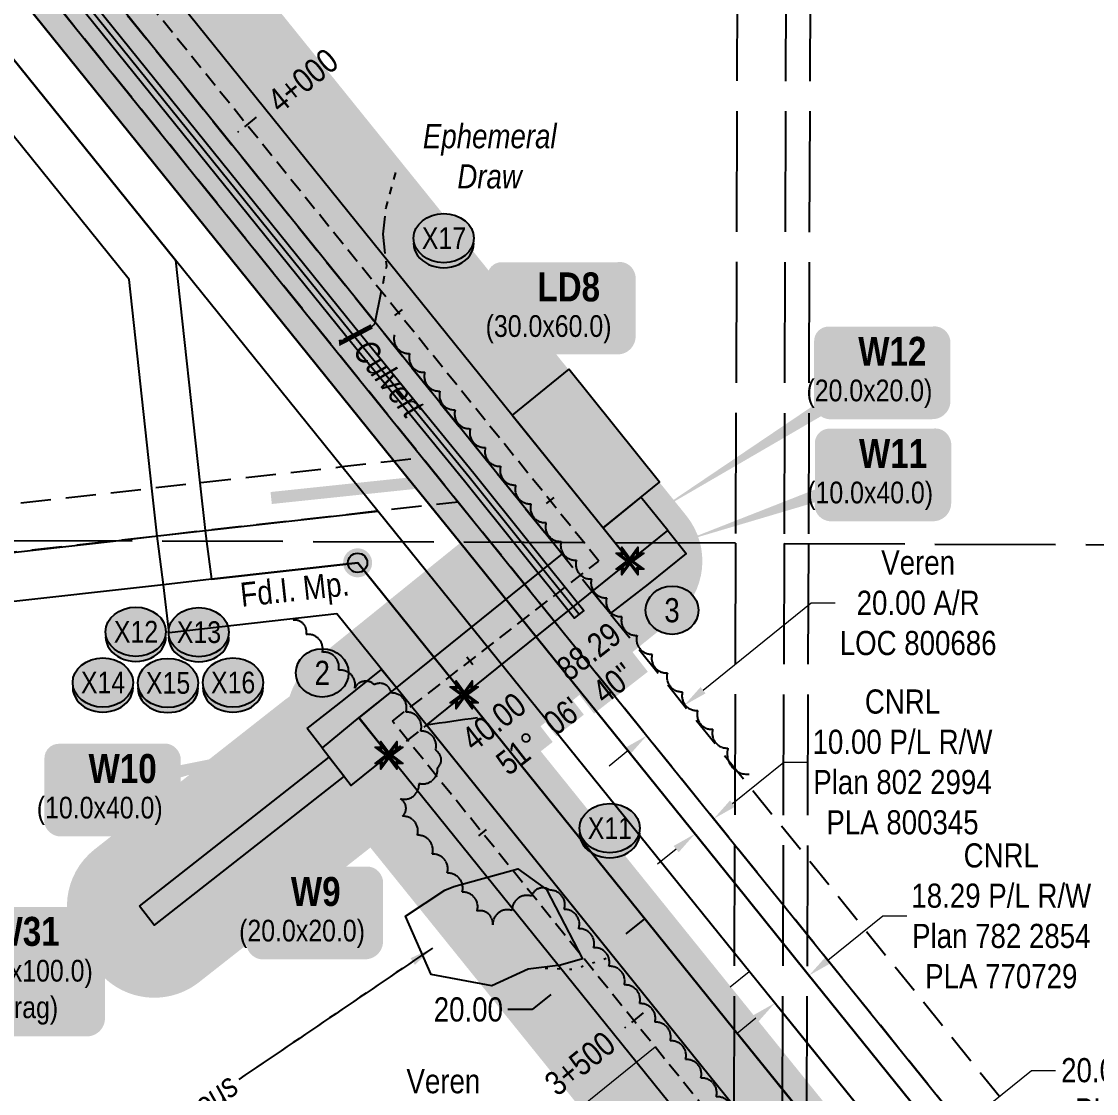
# Model space of a CAD drawing. Extents: x 481557 to 490744, y 6043801 to 6052728.
# Drawn here: x 484994.5 to 485439.8, y 6047223 to 6047667 of the extents above; entities that cross this region are included whole.
import ezdxf
from ezdxf.enums import TextEntityAlignment as Align

# ---------------------------------------------------------------- set-up
doc = ezdxf.new("R2010")
doc.units = 0
doc.header["$LTSCALE"] = 5
doc.header["$PDSIZE"] = 5
for name, pattern in [('0', [1, 1, 0]), ('foc-ACCESSROAD', [3.75, 2.5, -1.25]), ('foc-TIELINE', [1.875, 1.25, -0.625]), ('foc-TOPO', [1, 0.2, -0.8]), ('foc-TOPO-ephemeral', [6.25, 3.125, -0.625, 0.625, -0.625, 0.625, -0.625]), ('foc-TRAV', [1.875, 1.25, -0.625]), ('foc-UNSURVEYED', [12.5, 10, -2.5])]:
    doc.linetypes.add(name, pattern=pattern)
doc.layers.get('Defpoints').update_dxf_attribs({"color": 9})
for name, color, linetype in [('AS-ROADS', 254, 'Continuous'), ('C-AR', 13, 'foc-ACCESSROAD'), ('C-RW', 13, 'Continuous'), ('CG-NOTES', 7, 'Continuous'), ('F-RW', 190, 'Continuous'), ('L-BD', 7, 'Continuous'), ('L-MON', 1, 'Continuous'), ('L-USEC', 7, 'foc-UNSURVEYED'), ('P-BUFFER-H 30m', 51, 'Continuous'), ('P-CROSSINGS', 250, 'Continuous'), ('P-ELEVATION', 7, 'Continuous'), ('P-PROPOSED', 10, 'Continuous'), ('P-PROPOSED-H', 21, 'Continuous'), ('P-TEMP-BLOCKS', 250, 'Continuous'), ('P-TEMP-H', 41, 'Continuous'), ('P-TEMP_LOG DECK', 46, 'Continuous'), ('P-TEMP_WORKSPACE', 46, 'Continuous'), ('P-TRAV', 4, 'foc-TRAV'), ('P-TXT', 4, 'Continuous'), ('T-BUSH', 110, '0'), ('T-DRAW', 143, 'foc-TOPO-ephemeral'), ('T-GENERAL', 48, 'foc-TOPO'), ('T-TIE', 201, 'foc-TIELINE'), ('T-WATER-T', 170, 'Continuous'), ('WETLAND', 143, 'Continuous'), ('WETLAND-T', 146, 'Continuous')]:
    doc.layers.add(name, color=color, linetype=linetype)
for name, color, linetype, lineweight in [('C-AR-T', 13, 'Continuous', 9), ('C-RW-T', 13, 'Continuous', 9), ('F-RW-T', 190, 'Continuous', 9), ('T-TEXT', 48, 'Continuous', 18)]:
    doc.layers.add(name, color=color, linetype=linetype, lineweight=lineweight)
doc.styles.add('100L', font='ARIALN.TTF', dxfattribs={"height": 11})
doc.styles.add('80', font='ARIALN.TTF', dxfattribs={"height": 10})
doc.styles.add('80CG', font='ARIALN.TTF', dxfattribs={"height": 10})
doc.styles.add('80L', font='ARIALN.TTF', dxfattribs={"height": 10})
doc.styles.add('BOLD', font='ARIALNB.TTF')
doc.styles.add('Crossing', font='ARIALN.TTF', dxfattribs={"height": 10})
doc.dimstyles.new('Compass 5 000', dxfattribs={"dimscale": 5, "dimtxt": 9, "dimasz": 2, "dimexe": 0.2, "dimexo": 0.0625, "dimgap": 0.5, "dimtad": 0, "dimtih": 1, "dimtoh": 1, "dimzin": 0, "dimdsep": 46, "dimtxsty": '80CG', "dimcen": 0.1, "dimse1": 1, "dimse2": 1, "dimclrd": 256, "dimclrt": 256, "dimaunit": 1, "dimadec": 4, "dimazin": 0, "dimtfac": 0.06, "dimtofl": 0, "dimtmove": 0, "dimatfit": 1, "dimfxl": 0.2, "dimtolj": 1, "dimtzin": 0, "dimlwd": -1, "dimarcsym": 0})

# ---------------------------------------------------------------- blocks, each defined once
blk = doc.blocks.new('*D56')
at = {"layer": 'C-RW-T', "transparency": 16777216}
for p, q in [((485288.05, 6047267.28), (485295.83, 6047273.56)), ((485256.91, 6047242.17), (485218.75, 6047211.4)), ((485218.75, 6047211.4), (485208.75, 6047211.4))]:
    blk.add_line(p, q, dxfattribs=at)
for points in [[(485287, 6047268.58), (485289.09, 6047265.99), (485280.26, 6047261.01)], [(485255.86, 6047243.47), (485257.95, 6047240.87), (485264.69, 6047248.45)]]:
    blk.add_solid(points, dxfattribs=at)
at = {"layer": 'Defpoints', "color": 0, "transparency": 16777216}
for p in [(485186.66, 6047377.07), (485171.09, 6047364.52), (485264.69, 6047248.45)]:
    blk.add_point(p, dxfattribs=at)
at = {"layer": 'C-RW-T', "transparency": 16777216, "insert": (485169.21, 6047211.4), "char_height": 10, "attachment_point": 5, "style": '80CG'}
blk.add_mtext('\\A1;Veren\\P20.00 P/L R/W\\PPLA 190442', dxfattribs=at)
blk = doc.blocks.new('*D57')
at = {"layer": 'C-AR-T', "transparency": 16777216}
for p, q in [((485276.77, 6047390.07), (485321.57, 6047426.22)), ((485321.57, 6047426.22), (485331.57, 6047426.22)), ((485245.64, 6047364.95), (485237.86, 6047358.67))]:
    blk.add_line(p, q, dxfattribs=at)
for points in [[(485275.73, 6047391.37), (485277.82, 6047388.77), (485268.99, 6047383.79)], [(485244.6, 6047366.25), (485246.69, 6047363.65), (485253.42, 6047371.23)]]:
    blk.add_solid(points, dxfattribs=at)
at = {"layer": 'Defpoints', "color": 0, "transparency": 16777216}
for p in [(485259.9, 6047395.06), (485244.33, 6047382.5), (485253.42, 6047371.23)]:
    blk.add_point(p, dxfattribs=at)
at = {"layer": 'C-AR-T', "transparency": 16777216, "insert": (485365.87, 6047426.22), "char_height": 10, "attachment_point": 5, "style": '80CG'}
blk.add_mtext('\\A1;Veren\\P20.00 A/R\\PLOC 800686', dxfattribs=at)
blk = doc.blocks.new('*D58')
at = {"layer": 'Defpoints', "color": 0, "transparency": 16777216}
for p in [(485263.18, 6047359.14), (485255.41, 6047352.86), (485273.42, 6047330.54)]:
    blk.add_point(p, dxfattribs=at)
at = {"layer": 'F-RW-T', "transparency": 16777216}
for p, q in [((485288.98, 6047343.09), (485310.3, 6047360.3)), ((485310.3, 6047360.3), (485320.3, 6047360.3)), ((485265.64, 6047324.26), (485257.86, 6047317.98))]:
    blk.add_line(p, q, dxfattribs=at)
for points in [[(485287.93, 6047344.39), (485290.02, 6047341.8), (485281.2, 6047336.81)], [(485264.59, 6047325.56), (485266.69, 6047322.96), (485273.42, 6047330.54)]]:
    blk.add_solid(points, dxfattribs=at)
at = {"layer": 'F-RW-T', "transparency": 16777216, "insert": (485359.39, 6047360.3), "char_height": 10, "attachment_point": 5, "style": '80CG'}
blk.add_mtext('\\A1;CNRL\\P10.00 P/L R/W\\PPlan 802 2994\\PPLA 800345', dxfattribs=at)
blk = doc.blocks.new('*D59')
at = {"layer": 'Defpoints', "color": 0, "transparency": 16777216}
for p in [(485282.79, 6047318.93), (485268.56, 6047307.45), (485306.48, 6047260.46)]:
    blk.add_point(p, dxfattribs=at)
at = {"layer": 'F-RW-T', "transparency": 16777216}
for p, q in [((485328.49, 6047278.22), (485351.23, 6047296.57)), ((485351.23, 6047296.57), (485361.23, 6047296.57)), ((485298.7, 6047254.18), (485290.92, 6047247.9))]:
    blk.add_line(p, q, dxfattribs=at)
for points in [[(485327.45, 6047279.51), (485329.54, 6047276.92), (485320.71, 6047271.94)], [(485297.66, 6047255.48), (485299.75, 6047252.88), (485306.48, 6047260.46)]]:
    blk.add_solid(points, dxfattribs=at)
at = {"layer": 'F-RW-T', "transparency": 16777216, "insert": (485400.32, 6047296.57), "char_height": 10, "attachment_point": 5, "style": '80CG'}
blk.add_mtext('\\A1;CNRL\\P18.29 P/L R/W\\PPlan 782 2854\\PPLA 770729', dxfattribs=at)
blk = doc.blocks.new('*D64')
at = {"layer": 'C-RW-T', "transparency": 16777216}
for p, q in [((485354.15, 6047185.31), (485412.83, 6047232.63)), ((485412.83, 6047232.63), (485422.83, 6047232.63)), ((485323.01, 6047160.2), (485315.23, 6047153.92))]:
    blk.add_line(p, q, dxfattribs=at)
for points in [[(485353.11, 6047186.61), (485355.2, 6047184.01), (485346.37, 6047179.03)], [(485321.97, 6047161.5), (485324.06, 6047158.9), (485330.8, 6047166.48)]]:
    blk.add_solid(points, dxfattribs=at)
at = {"layer": 'Defpoints', "color": 0, "transparency": 16777216}
for p in [(485346.37, 6047179.03), (485386.02, 6047129.86), (485370.45, 6047117.3)]:
    blk.add_point(p, dxfattribs=at)
at = {"layer": 'C-RW-T', "transparency": 16777216, "insert": (485462.37, 6047232.63), "char_height": 10, "attachment_point": 5, "style": '80CG'}
blk.add_mtext('\\A1;Veren\\P20.00 P/L R/W\\PPLA 190442', dxfattribs=at)
blk = doc.blocks.new('fdia')
at = {"color": 255, "const_width": 1}
blk.add_lwpolyline([(-0.5, 0, 1), (0.5, 0, 1)], format="xyb", close=True, dxfattribs=at)
blk = doc.blocks.new('Fdiaa')
blk.add_blockref('fdia', (0, 0))
blk = doc.blocks.new('fdib')
at = {"color": 1, "const_width": 1.6}
blk.add_lwpolyline([(-0.4, 0, 1), (0.4, 0, 1)], format="xyb", close=True, dxfattribs=at)
at = {"color": 1}
blk.add_circle((0, 0), 0.8, dxfattribs=at)
blk = doc.blocks.new('Fdibb')
blk.add_blockref('fdib', (0, 0))
blk = doc.blocks.new('fdicc')
for name in ['Fdibb', 'Fdiaa']:
    blk.add_blockref(name, (0, 0))
blk = doc.blocks.new('FDI')
blk.add_blockref('fdicc', (0, 0))
blk = doc.blocks.new('TEMP')
h = blk.add_hatch(color=255)
h.dxf.hatch_style = 1
h.paths.add_polyline_path([(0, 0.251), (-0.666, 1.152), (-0.666, 0.666), (-1.152, 0.666), (-0.251, 0), (-1.152, -0.666), (-0.666, -0.666), (-0.666, -1.152), (0, -0.251), (0.666, -1.152), (0.666, -0.666), (1.152, -0.666), (0.251, 0), (1.152, 0.666), (0.666, 0.666), (0.666, 1.152)])
h.paths.add_polyline_path([(0.566, 0.849), (0.566, 0.566), (0.849, 0.566), (0.083, 0), (0.849, -0.566), (0.566, -0.566), (0.566, -0.849), (0, -0.083), (-0.566, -0.849), (-0.566, -0.566), (-0.849, -0.566), (-0.083, 0), (-0.849, 0.566), (-0.566, 0.566), (-0.566, 0.849), (0, 0.083)], flags=16)
h = blk.add_hatch(color=1)
h.dxf.hatch_style = 1
h.paths.add_polyline_path([(0, 0.083), (-0.566, 0.849), (-0.566, 0.566), (-0.849, 0.566), (-0.083, 0), (-0.849, -0.566), (-0.566, -0.566), (-0.566, -0.849), (0, -0.083), (0.566, -0.849), (0.566, -0.566), (0.849, -0.566), (0.083, 0), (0.849, 0.566), (0.566, 0.566), (0.566, 0.849)])
at = {"color": 1}
for p, q in [((-0.083, 0), (0.083, 0)), ((0, 0.083), (0, -0.083))]:
    blk.add_line(p, q, dxfattribs=at)
at = {"color": 255, "flags": 128}
blk.add_lwpolyline([(-0.251, 0), (-1.152, 0.666), (-0.666, 0.666), (-0.666, 1.152), (0, 0.251), (0.666, 1.152), (0.666, 0.666), (1.152, 0.666), (0.251, 0), (1.152, -0.666), (0.666, -0.666), (0.666, -1.152), (0, -0.251), (-0.666, -1.152), (-0.666, -0.666), (-1.152, -0.666)], close=True, dxfattribs=at)
at = {"color": 1, "flags": 128}
blk.add_lwpolyline([(-0.083, 0), (-0.849, 0.566), (-0.566, 0.566), (-0.566, 0.849), (0, 0.083), (0.566, 0.849), (0.566, 0.566), (0.849, 0.566), (0.083, 0), (0.849, -0.566), (0.566, -0.566), (0.566, -0.849), (0, -0.083), (-0.566, -0.849), (-0.566, -0.566), (-0.849, -0.566)], close=True, dxfattribs=at)
blk = doc.blocks.new('*D103')
at = {"layer": 'Defpoints', "color": 0, "transparency": 16777216}
for p in [(485221.52, 6047270.34), (485263.13, 6047250.59), (485247.57, 6047238.04)]:
    blk.add_point(p, dxfattribs=at)
at = {"layer": 'P-TXT', "transparency": 16777216}
for p, q in [((485244.87, 6047289.16), (485252.65, 6047295.44)), ((485213.74, 6047264.06), (485205.96, 6047257.78)), ((485205.96, 6047257.78), (485195.96, 6047257.78))]:
    blk.add_line(p, q, dxfattribs=at)
for points in [[(485243.82, 6047290.46), (485245.91, 6047287.87), (485237.08, 6047282.88)], [(485212.69, 6047265.36), (485214.79, 6047262.76), (485221.52, 6047270.34)]]:
    blk.add_solid(points, dxfattribs=at)
at = {"layer": 'P-TXT', "transparency": 16777216, "insert": (485179.56, 6047257.78), "char_height": 10, "attachment_point": 5, "style": '80CG'}
blk.add_mtext('\\A1;20.00', dxfattribs=at)
blk = doc.blocks.new('xing2')
h = blk.add_hatch(color=50)
h.dxf.hatch_style = 1
edge = h.paths.add_edge_path()
edge.add_ellipse((0, 0), major_axis=(-12.5, 0), ratio=0.816297, start_angle=0, end_angle=360)
h = blk.add_hatch(color=250)
h.dxf.hatch_style = 1
edge = h.paths.add_edge_path()
edge.add_ellipse((0, -2.05), major_axis=(-12.5, 0), ratio=0.816297, start_angle=0, end_angle=180)
edge.add_line((12.5, -2.05), (12.5, 0))
edge.add_ellipse((0, 0), major_axis=(-12.5, 0), ratio=0.816297, start_angle=0, end_angle=180, ccw=False)
edge.add_line((-12.5, 0), (-12.5, -2.05))
at = {"color": 250}
blk.add_ellipse((0, 0), major_axis=(-12.5, 0), ratio=0.816297, dxfattribs=at)
blk.add_ellipse((0, -2.05), major_axis=(-12.5, 0), ratio=0.816297, start_param=0, end_param=3.141593, dxfattribs=at)
at = {"color": 250, "style": 'Crossing'}
blk.add_attdef('CROSSING', text='', height=9, dxfattribs=at).set_placement((0.09, 0.02), align=Align.MIDDLE_CENTER)
at = {"color": 250, "style": 'Crossing', "flags": 1}
for tag, p in [('OWNER', (0.09, -12.49)), ('DESCRIPTION', (0.09, -25.77)), ('LOCATION', (0.09, -39.3)), ('DWG_REF', (0.09, -52.84))]:
    blk.add_attdef(tag, text='', height=9, dxfattribs=at).set_placement(p, align=Align.MIDDLE_CENTER)
blk = doc.blocks.new('*U87')
h = blk.add_hatch(color=191)
edge = h.paths.add_edge_path()
edge.add_line((-24, -18.23), (24, -18.23))
edge.add_arc((24, -12.23), 6, 270, 360)
edge.add_line((30, -12.23), (30, 12.5))
edge.add_arc((24, 12.5), 6, 0, 90)
edge.add_line((24, 18.5), (-24, 18.5))
edge.add_arc((-24, 12.5), 6, 90, 180)
edge.add_line((-30, 12.5), (-30, -12.23))
edge.add_arc((-24, -12.23), 6, 180, 270)
at = {"color": 250, "flags": 128}
blk.add_lwpolyline([(-24, -18.23, 3, 3, 0), (24, -18.23, 3, 3, 0.414214), (30, -12.23, 3, 3, 0), (30, 12.5, 3, 0, 0.414214), (24, 18.5, 0, 0, 0), (-24, 18.5, 0, 0, 0.414214), (-30, 12.5, 0, 0, 0), (-30, -12.23, 0, 3, 0.414214)], format="xyseb", close=True, dxfattribs=at)
at = {"flags": 128}
blk.add_lwpolyline([(-19.73, 12.37, 0, 7.5, 0), (0, 0, 0, 0, 0)], format="xyseb", dxfattribs=at)
at = {"color": 250}
for tag, p, height, style in [('TEMP_AREA_W1_001', (-9.21, 2.24), 12, 'BOLD'), ('ENTER_TEXT_001', (-30.66, -12.47), 9, '80')]:
    blk.add_attdef(tag, p, '', height=height, dxfattribs=dict(at, style=style))
blk = doc.blocks.new('*U142')
h = blk.add_hatch(color=191)
edge = h.paths.add_edge_path()
edge.add_line((-21.5, -18.37), (21.5, -18.37))
edge.add_arc((21.5, -12.37), 6, 270, 360)
edge.add_line((27.5, -12.37), (27.5, 12.5))
edge.add_arc((21.5, 12.5), 6, 0, 90)
edge.add_line((21.5, 18.5), (-21.5, 18.5))
edge.add_arc((-21.5, 12.5), 6, 90, 180)
edge.add_line((-27.5, 12.5), (-27.5, -12.37))
edge.add_arc((-21.5, -12.37), 6, 180, 270)
at = {"color": 250, "flags": 128}
blk.add_lwpolyline([(-21.5, -18.37, 3, 3, 0), (21.5, -18.37, 3, 3, 0.414214), (27.5, -12.37, 3, 3, 0), (27.5, 12.5, 3, 0, 0.414214), (21.5, 18.5, 0, 0, 0), (-21.5, 18.5, 0, 0, 0.414214), (-27.5, 12.5, 0, 0, 0), (-27.5, -12.37, 0, 3, 0.414214)], format="xyseb", close=True, dxfattribs=at)
at = {"flags": 128}
blk.add_lwpolyline([(-94.62, -59.32, 0, 7.5, 0), (0, 0, 0, 0, 0)], format="xyseb", dxfattribs=at)
at = {"color": 250}
for tag, p, height, style in [('TEMP_AREA_W1_001', (-9.21, 2.24), 12, 'BOLD'), ('ENTER_TEXT_001', (-30.66, -12.47), 9, '80')]:
    blk.add_attdef(tag, p, '', height=height, dxfattribs=dict(at, style=style))
blk = doc.blocks.new('*U141')
h = blk.add_hatch(color=191)
edge = h.paths.add_edge_path()
edge.add_line((-21.5, -18.37), (21.5, -18.37))
edge.add_arc((21.5, -12.37), 6, 270, 360)
edge.add_line((27.5, -12.37), (27.5, 12.5))
edge.add_arc((21.5, 12.5), 6, 0, 90)
edge.add_line((21.5, 18.5), (-21.5, 18.5))
edge.add_arc((-21.5, 12.5), 6, 90, 180)
edge.add_line((-27.5, 12.5), (-27.5, -12.37))
edge.add_arc((-21.5, -12.37), 6, 180, 270)
at = {"color": 250, "flags": 128}
blk.add_lwpolyline([(-21.5, -18.37, 3, 3, 0), (21.5, -18.37, 3, 3, 0.414214), (27.5, -12.37, 3, 3, 0), (27.5, 12.5, 3, 0, 0.414214), (21.5, 18.5, 0, 0, 0), (-21.5, 18.5, 0, 0, 0.414214), (-27.5, 12.5, 0, 0, 0), (-27.5, -12.37, 0, 3, 0.414214)], format="xyseb", close=True, dxfattribs=at)
at = {"flags": 128}
blk.add_lwpolyline([(-83.15, -28.58, 0, 7.5, 0), (0, 0, 0, 0, 0)], format="xyseb", dxfattribs=at)
at = {"color": 250}
for tag, p, height, style in [('TEMP_AREA_W1_001', (-9.21, 2.24), 12, 'BOLD'), ('ENTER_TEXT_001', (-30.66, -12.47), 9, '80')]:
    blk.add_attdef(tag, p, '', height=height, dxfattribs=dict(at, style=style))
blk = doc.blocks.new('*U143')
h = blk.add_hatch(color=191)
edge = h.paths.add_edge_path()
edge.add_line((-21.5, -18.37), (21.5, -18.37))
edge.add_arc((21.5, -12.37), 6, 270, 360)
edge.add_line((27.5, -12.37), (27.5, 12.5))
edge.add_arc((21.5, 12.5), 6, 0, 90)
edge.add_line((21.5, 18.5), (-21.5, 18.5))
edge.add_arc((-21.5, 12.5), 6, 90, 180)
edge.add_line((-27.5, 12.5), (-27.5, -12.37))
edge.add_arc((-21.5, -12.37), 6, 180, 270)
at = {"flags": 128}
blk.add_lwpolyline([(15.5, 56.26, 0, 7.5, 0), (0, 0, 0, 0, 0)], format="xyseb", dxfattribs=at)
at = {"color": 250, "flags": 128}
blk.add_lwpolyline([(-21.5, -18.37, 3, 3, 0), (21.5, -18.37, 3, 3, 0.414214), (27.5, -12.37, 3, 3, 0), (27.5, 12.5, 3, 0, 0.414214), (21.5, 18.5, 0, 0, 0), (-21.5, 18.5, 0, 0, 0.414214), (-27.5, 12.5, 0, 0, 0), (-27.5, -12.37, 0, 3, 0.414214)], format="xyseb", close=True, dxfattribs=at)
at = {"color": 250}
for tag, p, height, style in [('TEMP_AREA_W1_001', (-9.21, 2.24), 12, 'BOLD'), ('ENTER_TEXT_001', (-30.66, -12.47), 9, '80')]:
    blk.add_attdef(tag, p, '', height=height, dxfattribs=dict(at, style=style))
blk = doc.blocks.new('*U144')
h = blk.add_hatch(color=191)
edge = h.paths.add_edge_path()
edge.add_line((-21.5, -18.37), (21.5, -18.37))
edge.add_arc((21.5, -12.37), 6, 270, 360)
edge.add_line((27.5, -12.37), (27.5, 12.5))
edge.add_arc((21.5, 12.5), 6, 0, 90)
edge.add_line((21.5, 18.5), (-21.5, 18.5))
edge.add_arc((-21.5, 12.5), 6, 90, 180)
edge.add_line((-27.5, 12.5), (-27.5, -12.37))
edge.add_arc((-21.5, -12.37), 6, 180, 270)
at = {"flags": 128}
blk.add_lwpolyline([(84.47, 20.81, 0, 7.5, 0), (0, 0, 0, 0, 0)], format="xyseb", dxfattribs=at)
at = {"color": 250, "flags": 128}
blk.add_lwpolyline([(-21.5, -18.37, 3, 3, 0), (21.5, -18.37, 3, 3, 0.414214), (27.5, -12.37, 3, 3, 0), (27.5, 12.5, 3, 0, 0.414214), (21.5, 18.5, 0, 0, 0), (-21.5, 18.5, 0, 0, 0.414214), (-27.5, 12.5, 0, 0, 0), (-27.5, -12.37, 0, 3, 0.414214)], format="xyseb", close=True, dxfattribs=at)
at = {"color": 250}
for tag, p, height, style in [('TEMP_AREA_W1_001', (-9.21, 2.24), 12, 'BOLD'), ('ENTER_TEXT_001', (-30.66, -12.47), 9, '80')]:
    blk.add_attdef(tag, p, '', height=height, dxfattribs=dict(at, style=style))
blk = doc.blocks.new('Induction_Bend_No')
at = {"layer": 'P-ELEVATION'}
h = blk.add_hatch(color=111, dxfattribs=at)
h.dxf.hatch_style = 1
edge = h.paths.add_edge_path()
edge.add_ellipse((0, 0), major_axis=(-10.94, 0), ratio=0.913794, start_angle=0, end_angle=360)
at = {"layer": 'P-ELEVATION', "color": 7, "flags": 128}
blk.add_lwpolyline([(0, 0, 5, 0, 0), (-8.54, -4.54, 0, 0, 0)], format="xyseb", dxfattribs=at)
at = {"layer": 'P-ELEVATION', "color": 7}
blk.add_ellipse((0, 0), major_axis=(-10.94, 0), ratio=0.913794, dxfattribs=at)
at = {"layer": 'P-ELEVATION', "style": '80'}
blk.add_attdef('BEND', text='', height=10, dxfattribs=at).set_placement((0, 0), align=Align.MIDDLE_CENTER)
blk = doc.blocks.new('*U185')
h = blk.add_hatch(color=191)
edge = h.paths.add_edge_path()
edge.add_line((-26.5, -33.68), (26.5, -33.68))
edge.add_arc((26.5, -27.68), 6, 270, 360)
edge.add_line((32.5, -27.68), (32.5, 12.5))
edge.add_arc((26.5, 12.5), 6, 0, 90)
edge.add_line((26.5, 18.5), (-26.5, 18.5))
edge.add_arc((-26.5, 12.5), 6, 90, 180)
edge.add_line((-32.5, 12.5), (-32.5, -27.68))
edge.add_arc((-26.5, -27.68), 6, 180, 270)
at = {"color": 250, "flags": 128}
blk.add_lwpolyline([(-26.5, -33.68, 3, 3, 0), (26.5, -33.68, 3, 3, 0.414214), (32.5, -27.68, 3, 3, 0), (32.5, 12.5, 3, 0, 0.414214), (26.5, 18.5, 0, 0, 0), (-26.5, 18.5, 0, 0, 0.414214), (-32.5, 12.5, 0, 0, 0), (-32.5, -27.68, 0, 3, 0.414214)], format="xyseb", close=True, dxfattribs=at)
at = {"flags": 128}
blk.add_lwpolyline([(51.34, 14.8, 0, 7.5, 0), (0, 0, 0, 0, 0)], format="xyseb", dxfattribs=at)
at = {"color": 250}
for tag, p, height, style in [('TEMP_AREA_W1_001', (-9.21, 2.24), 12, 'BOLD'), ('ENTER_TEXT_001', (-30.66, -12.47), 9, '80')]:
    blk.add_attdef(tag, p, '', height=height, dxfattribs=dict(at, style=style))

msp = doc.modelspace()

# ---------------------------------------------------------------- hatches: boundary and pattern name
at = {"layer": 'AS-ROADS'}
h = msp.add_hatch(color=256, dxfattribs=at)
h.dxf.hatch_style = 1
h.paths.add_polyline_path([(485227.415, 6047422.97), (485181.813, 6047479.872), (485132.502, 6047540.246), (484449.933, 6048386.448), (484325.464, 6048541.365), (484310.579, 6048556.953), (484296.448, 6048568.26), (484278.975, 6048579.066), (484266.935, 6048585.002), (484187.058, 6048615.112), (484160.383, 6048626.236), (484137.113, 6048639.736), (484122.207, 6048652.938), (484101.257, 6048679.357), (484097.342, 6048676.252), (484118.564, 6048649.489), (484134.174, 6048635.664), (484158.158, 6048621.749), (484185.214, 6048610.466), (484264.944, 6048580.412), (484276.55, 6048574.69), (484293.562, 6048564.169), (484307.196, 6048553.26), (484321.702, 6048538.068), (484446.04, 6048383.314), (485128.622, 6047537.097), (485177.928, 6047476.729), (485223.516, 6047419.845)])
at = {"layer": 'P-BUFFER-H 30m'}
h = msp.add_hatch(color=256, dxfattribs=at)
h.dxf.hatch_style = 1
edge = h.paths.add_edge_path()
edge.add_line((484340.381, 6048613.97), (484003.208, 6048912.075))
edge.add_line((484003.208, 6048912.075), (483912.878, 6049036.152))
edge.add_arc((483888.624, 6049018.495), 30, 36.05524, 126.05524)
edge.add_line((483870.967, 6049042.749), (483823.881, 6049008.469))
edge.add_line((483823.881, 6049008.469), (483769.927, 6049082.579))
edge.add_arc((483745.674, 6049064.922), 30, 36.05524, 74.63679)
edge.add_arc((483723.651, 6049095.172), 30, 357.4737, 396.05524)
edge.add_line((483747.905, 6049112.829), (483721.023, 6049149.754))
edge.add_arc((483696.77, 6049132.097), 30, 36.05524, 90.11121)
edge.add_line((483696.711, 6049162.097), (483696.751, 6049173.225))
edge.add_arc((483666.751, 6049173.33), 30, 359.7979, 396.05524)
edge.add_line((483691.004, 6049190.987), (483344.157, 6049667.416))
edge.add_arc((483319.903, 6049649.759), 30, 36.05524, 50.96177)
edge.add_line((483338.798, 6049673.061), (483192.043, 6049792.063))
edge.add_line((483192.043, 6049792.063), (483068.853, 6049891.956))
edge.add_line((483068.853, 6049891.956), (483068.906, 6049973.808))
edge.add_arc((483038.906, 6049973.827), 30, 359.96299, 377.00405)
edge.add_line((483067.595, 6049982.6), (483024.782, 6050122.599))
edge.add_arc((482996.093, 6050113.826), 30, 17.00405, 69.76383)
edge.add_line((483006.47, 6050141.974), (483015.33, 6050158.643))
edge.add_arc((482988.84, 6050172.723), 30, 332.00816, 353.66181)
edge.add_line((483018.656, 6050169.411), (483037.528, 6050339.308))
edge.add_line((483037.528, 6050339.308), (483126.42, 6050329.434))
edge.add_arc((483129.732, 6050359.251), 30, 263.66181, 353.66181)
edge.add_line((483159.548, 6050355.939), (483161.755, 6050375.806))
edge.add_arc((483131.939, 6050379.118), 30, 353.66181, 443.66181)
edge.add_line((483135.25, 6050408.934), (482996.674, 6050424.327))
edge.add_arc((482993.362, 6050394.51), 30, 83.66181, 173.66181)
edge.add_line((482963.546, 6050397.822), (482954.388, 6050315.372))
edge.add_line((482954.388, 6050315.372), (482908.511, 6050113.203))
edge.add_arc((482937.767, 6050106.564), 30, 167.21476, 257.21476)
edge.add_line((482931.128, 6050077.308), (482956.766, 6050071.49))
edge.add_line((482956.766, 6050071.49), (482988.912, 6049966.37))
edge.add_line((482988.912, 6049966.37), (482988.848, 6049868.165))
edge.add_arc((483018.848, 6049868.146), 30, 179.96299, 230.96177)
edge.add_line((482999.953, 6049844.844), (483141.663, 6049729.933))
edge.add_line((483141.663, 6049729.933), (483283.338, 6049615.05))
edge.add_line((483283.338, 6049615.05), (483642.378, 6049121.874))
edge.add_arc((483666.632, 6049139.531), 30, 216.05524, 270.11121)
edge.add_line((483666.69, 6049109.531), (483666.651, 6049098.403))
edge.add_arc((483696.65, 6049098.298), 30, 179.7979, 217.30387)
edge.add_line((483672.787, 6049080.116), (483675.185, 6049076.97))
edge.add_arc((483699.048, 6049095.151), 30, 217.30387, 254.24954)
edge.add_arc((483720.878, 6049065.019), 30, 177.59548, 216.05524)
edge.add_line((483696.624, 6049047.362), (483762.131, 6048957.382))
edge.add_line((483762.131, 6048957.382), (483689.322, 6048904.388))
edge.add_arc((483706.976, 6048880.133), 30, 126.04873, 216.04873)
edge.add_line((483682.721, 6048862.478), (483688.606, 6048854.393))
edge.add_arc((483712.861, 6048872.048), 30, 216.04873, 306.04873)
edge.add_line((483730.515, 6048847.792), (483811.244, 6048906.55))
edge.add_arc((483793.59, 6048930.806), 30, 306.04873, 312.38702)
edge.add_arc((483812.889, 6048938.633), 30, 271.76727, 306.05524)
edge.add_line((483830.546, 6048914.379), (483877.632, 6048948.659))
edge.add_line((483877.632, 6048948.659), (483941.753, 6048860.583))
edge.add_arc((483966.007, 6048878.24), 30, 216.05524, 228.5191)
edge.add_line((483946.136, 6048855.765), (484284.245, 6048556.832))
edge.add_line((484284.245, 6048556.832), (485176.199, 6047451.079))
edge.add_line((485176.199, 6047451.079), (485115.331, 6047401.981))
edge.add_arc((485134.167, 6047378.631), 30, 128.89134, 162.89899)
edge.add_arc((485121.912, 6047362.344), 30, 123.18287, 128.14601)
edge.add_line((485103.382, 6047385.938), (485024.739, 6047324.171))
edge.add_arc((485043.269, 6047300.578), 30, 128.14601, 218.14601)
edge.add_line((485019.675, 6047282.048), (485025.852, 6047274.183))
edge.add_arc((485049.445, 6047292.713), 30, 218.14601, 308.14601)
edge.add_line((485067.975, 6047269.12), (485138.977, 6047324.885))
edge.add_line((485138.977, 6047324.885), (485407.647, 6046991.815))
edge.add_arc((485430.997, 6047010.651), 30, 218.89134, 247.61561)
edge.add_line((485419.573, 6046982.911), (485422.084, 6046981.877))
edge.add_line((485422.084, 6046981.877), (485493.919, 6046892.816))
edge.add_arc((485517.27, 6046911.651), 30, 218.88923, 255.64083)
edge.add_line((485509.83, 6046882.588), (485524.425, 6046878.852))
edge.add_line((485524.425, 6046878.852), (486832.586, 6045257.03))
edge.add_line((486832.586, 6045257.03), (487266.202, 6044719.512))
edge.add_line((487266.202, 6044719.512), (487219.98, 6044719.388))
edge.add_arc((487220.061, 6044689.388), 30, 90.15427, 180.15427)
edge.add_line((487190.061, 6044689.307), (487190.088, 6044679.312))
edge.add_arc((487220.088, 6044679.393), 30, 180.15427, 270.15427)
edge.add_line((487220.168, 6044649.393), (487324.124, 6044649.673))
edge.add_arc((487324.044, 6044679.673), 30, 270.15427, 270.61691)
edge.add_arc((487340.88, 6044674.721), 30, 236.60271, 270.15427)
edge.add_line((487340.961, 6044644.721), (487521.159, 6044645.206))
edge.add_arc((487521.079, 6044675.206), 30, 270.15427, 360.15427)
edge.add_line((487551.078, 6044675.287), (487551.025, 6044695.276))
edge.add_arc((487521.025, 6044695.196), 30, 0.15427, 90.15427)
edge.add_line((487520.944, 6044725.195), (487364.729, 6044724.775))
edge.add_line((487364.729, 6044724.775), (486894.845, 6045307.251))
edge.add_line((486894.845, 6045307.251), (485576.26, 6046941.996))
edge.add_arc((485552.909, 6046923.162), 30, 38.88964, 75.64083)
edge.add_line((485560.349, 6046952.224), (485545.755, 6046955.96))
edge.add_line((485545.755, 6046955.96), (485476.308, 6047042.059))
edge.add_arc((485452.958, 6047023.225), 30, 38.88923, 67.61561)
edge.add_line((485464.382, 6047050.964), (485461.869, 6047051.999))
edge.add_line((485461.869, 6047051.999), (485204.461, 6047371.107))
edge.add_line((485204.461, 6047371.107), (485265.329, 6047420.206))
edge.add_arc((485246.493, 6047443.556), 30, 308.89134, 398.89134)
edge.add_line((485269.843, 6047462.392), (484486.955, 6048432.936))
edge.add_line((484486.955, 6048432.936), (484492.388, 6048439.076))
edge.add_arc((484469.921, 6048458.956), 30, 318.49634, 408.42447)
edge.add_line((484489.829, 6048481.398), (484342.29, 6048612.277))
edge.add_line((484342.29, 6048612.277), (484340.381, 6048613.97))
at = {"layer": 'P-PROPOSED-H'}
h = msp.add_hatch(color=256, dxfattribs=at)
h.dxf.hatch_style = 1
h.paths.add_polyline_path([(483720.878, 6049065.019), (483812.889, 6048938.633), (483884.229, 6048990.57), (483966.007, 6048878.24), (484306.009, 6048577.634), (485218.384, 6047446.565), (485134.167, 6047378.631), (485430.997, 6047010.651), (485440.612, 6047006.691), (485517.27, 6046911.651), (485541.519, 6046905.443), (486855.937, 6045275.864), (487340.88, 6044674.721), (487521.079, 6044675.206), (487521.025, 6044695.196), (487350.416, 6044694.736), (486871.495, 6045288.415), (485552.909, 6046923.162), (485528.66, 6046929.369), (485452.958, 6047023.225), (485443.342, 6047027.185), (485162.276, 6047375.622), (485246.493, 6047443.556), (484320.51, 6048591.495), (483980.883, 6048891.77), (483888.624, 6049018.495), (483817.284, 6048966.559), (483745.674, 6049064.922)])
at = {"layer": 'P-TEMP-H'}
h = msp.add_hatch(color=256, dxfattribs=at)
h.dxf.hatch_style = 1
h.paths.add_polyline_path([(485221.241, 6047522.994), (485197.72, 6047504.02), (485235.334, 6047457.391), (485258.8, 6047476.245)])
h = msp.add_hatch(color=256, dxfattribs=at)
h.dxf.hatch_style = 1
h.paths.add_polyline_path([(485246.493, 6047443.556), (485262.148, 6047456.189), (485250.986, 6047470.021), (485235.334, 6047457.391)])
h = msp.add_hatch(color=256, dxfattribs=at)
h.dxf.hatch_style = 1
h.paths.add_polyline_path([(485230.905, 6047430.982), (485246.493, 6047443.556), (485262.148, 6047456.189), (485269.756, 6047446.76), (485254.013, 6047434.056), (485238.269, 6047421.858)])
h = msp.add_hatch(color=256, dxfattribs=at)
h.dxf.hatch_style = 1
h.paths.add_polyline_path([(485112.732, 6047374.247), (485127.961, 6047386.047), (485143.628, 6047398.689), (485149.725, 6047391.181), (485134.246, 6047378.701), (485118.998, 6047366.159)])
h = msp.add_hatch(color=256, dxfattribs=at)
h.dxf.hatch_style = 1
h.paths.add_polyline_path([(485131.003, 6047350.665), (485146.649, 6047363.106), (485134.246, 6047378.701), (485118.998, 6047366.159)])
h = msp.add_hatch(color=256, dxfattribs=at)
h.dxf.hatch_style = 1
h.paths.add_polyline_path([(485043.269, 6047300.578), (485121.912, 6047362.344), (485128.089, 6047354.48), (485049.445, 6047292.713)])

# ---------------------------------------------------------------- linework, layer by layer
at = {"layer": 'AS-ROADS', "flags": 128}
for points in [[(485225.466, 6047421.408), (485179.871, 6047478.301), (485130.562, 6047538.672), (484447.987, 6048384.881), (484323.583, 6048539.717), (484308.888, 6048555.107), (484295.005, 6048566.215), (484277.763, 6048576.878), (484265.94, 6048582.707), (484186.136, 6048612.789), (484159.271, 6048623.993), (484135.644, 6048637.7), (484120.386, 6048651.214), (484099.3, 6048677.805)], [(484446.04, 6048383.314), (485128.622, 6047537.097), (485177.928, 6047476.729), (485223.516, 6047419.845), (485227.415, 6047422.97), (485181.813, 6047479.872), (485132.502, 6047540.246), (484449.933, 6048386.448)]]:
    msp.add_lwpolyline(points, dxfattribs=at)
at = {"layer": 'AS-ROADS', "const_width": 4.997, "flags": 128}
msp.add_lwpolyline([(485097.874, 6047469.679), (485179.954, 6047478.305)], dxfattribs=at)
at = {"layer": 'C-AR', "flags": 128}
msp.add_lwpolyline([(484383.764, 6046948.84), (484483.734, 6046953.746), (484722.857, 6046965.48), (485288.812, 6047002.033), (485318.978, 6047003.981), (485461.019, 6047013.096), (485479.192, 6047014.329), (485503.809, 6047015.918), (485526.133, 6047017.36), (485538.34, 6047018.149), (485393.362, 6047197.808), (485319.88, 6047288.874), (485289.839, 6047326.104), (485188.828, 6047451.277), (485175.347, 6047467.983), (485160.469, 6047486.417), (484564.638, 6048224.803), (484538.413, 6048257.685), (484488.312, 6048319.796), (484293.806, 6048560.923), (484124.589, 6048626.449), (483805.539, 6049064.587), (483830.323, 6049064.504), (484137.333, 6048642.696), (484306.009, 6048577.634), (484563.886, 6048257.586), (484580.205, 6048237.364), (485289.939, 6047357.825), (485319.981, 6047320.581), (485562.7, 6047019.67), (485592.782, 6047021.665), (485633.013, 6047024.264), (485652.719, 6047025.537), (485792.328, 6047033.482), (486113.878, 6047051.796), (486213.843, 6047057.488)], dxfattribs=at)
msp.add_lwpolyline([(484806.576, 6047418.867), (484776.141, 6047396.573), (484764.328, 6047412.697), (484811.146, 6047446.993), (484859.641, 6047452.459), (485048.475, 6047473.777), (485068.338, 6047476.02), (485127.174, 6047482.663), (485148.701, 6047485.093), (485160.469, 6047486.418), (485175.347, 6047467.983), (485163.581, 6047466.656), (485142.056, 6047464.226), (485070.58, 6047456.158), (485050.717, 6047453.915), (485032.332, 6047451.836), (484833.568, 6047429.408), (484806.576, 6047418.867)], close=True, dxfattribs=at)
at = {"layer": 'C-RW', "flags": 128}
for points in [[(484501.978, 6048257.818), (485058.254, 6047568.205), (485068.338, 6047476.019), (485070.58, 6047456.157), (485071.083, 6047451.697), (485071.083, 6047451.697), (485073.177, 6047435.996), (485133.827, 6047442.869), (485289.597, 6047249.694), (485319.638, 6047212.439), (485458.901, 6047039.735), (485447.232, 6047030.323), (485443.342, 6047027.185), (485125.076, 6047421.738), (485055.555, 6047413.891), (485053.313, 6047433.754), (485050.958, 6047451.769), (485050.717, 6047453.915), (485048.475, 6047473.776), (485039.043, 6047560.183), (484978.251, 6047635.36), (484955.533, 6047663.509), (484488.054, 6048243.242)], [(484833.716, 6047429.441), (485032.482, 6047451.869), (485050.865, 6047453.948), (485070.728, 6047456.19), (485142.205, 6047464.259), (485152.587, 6047451.45), (485152.587, 6047451.45), (485289.845, 6047281.284), (485319.738, 6047244.108), (485503.903, 6047015.906), (485506.501, 6047012.685), (485519.161, 6046996.865), (485521.75, 6046993.579), (485526.812, 6046987.379), (485546.476, 6046963), (485555.83, 6046951.328), (485568.288, 6046935.958), (485802.83, 6046645.059), (486111.665, 6046262.286), (486445.186, 6045848.788)], [(486395.099, 6045879.024), (486111.423, 6046230.794), (485865.39, 6046535.736), (485777.063, 6046645.151), (485552.909, 6046923.162), (485540.371, 6046938.815), (485530.959, 6046950.484), (485502.445, 6046985.802), (485494.784, 6046995.291), (485479.402, 6047014.342), (485458.901, 6047039.735), (485319.638, 6047212.49), (485289.597, 6047249.737), (485133.827, 6047442.869), (485073.177, 6047435.996), (485053.313, 6047433.754), (484838.552, 6047409.869)]]:
    msp.add_lwpolyline(points, dxfattribs=at)
at = {"layer": 'F-RW', "flags": 128}
for points in [[(486445.186, 6045848.788), (486111.665, 6046262.286), (485802.83, 6046645.059), (485568.288, 6046935.958), (485555.83, 6046951.328), (485546.476, 6046963), (485526.812, 6046987.379), (485521.75, 6046993.579), (485519.161, 6046996.865), (485506.352, 6047012.652), (485503.754, 6047015.873), (485319.738, 6047244.108), (485289.697, 6047281.251), (485152.439, 6047451.417), (485142.055, 6047464.225), (485127.174, 6047482.662), (485058.254, 6047568.205), (484501.979, 6048257.818)], [(486213.754, 6047027.659), (486113.789, 6047021.93), (485654.597, 6046995.599), (485580.942, 6046990.842), (485549.15, 6046988.742), (485541.382, 6046998.341), (485526.045, 6047017.354), (485319.83, 6047273.026), (485289.789, 6047310.256), (485175.993, 6047451.331), (485163.612, 6047466.681), (485148.701, 6047485.093), (484525.534, 6048257.732)], [(484525.534, 6048257.732), (485148.701, 6047485.093), (485163.612, 6047466.681), (485175.993, 6047451.331), (485289.789, 6047310.256), (485319.83, 6047273.027), (485526.045, 6047017.354), (485549.15, 6046988.742), (485560.656, 6046974.477), (485570.053, 6046962.795), (485582.432, 6046947.593), (485826.395, 6046644.976), (486111.604, 6046291.291), (486468.672, 6045848.704)], [(484564.638, 6048224.803), (485160.469, 6047486.417), (485175.347, 6047467.983), (485188.828, 6047451.277), (485289.839, 6047326.104), (485319.881, 6047288.874), (485393.362, 6047197.808), (485538.34, 6047018.149), (485540.983, 6047014.873), (485553.714, 6046999.097), (485653.936, 6047005.571), (486113.819, 6047031.941), (486213.784, 6047037.658)]]:
    msp.add_lwpolyline(points, dxfattribs=at)
at = {"layer": 'L-USEC'}
for p, q in [((485292.779, 6048254.945), (485290.234, 6047450.917)), ((485312.885, 6048254.882), (485310.34, 6047450.853)), ((485322.938, 6048254.85), (485320.393, 6047450.821)), ((485290.234, 6047450.917), (484485.4, 6047453.838)), ((485290.234, 6047450.917), (485287.688, 6046646.891)), ((485310.34, 6047450.853), (485307.794, 6046646.827)), ((485310.34, 6047450.845), (486115.063, 6047447.99)), ((485320.393, 6047450.821), (485317.847, 6046646.795))]:
    msp.add_line(p, q, dxfattribs=at)
at = {"layer": 'P-PROPOSED', "flags": 128}
msp.add_lwpolyline([(486871.495, 6045288.415), (485552.909, 6046923.162), (485528.66, 6046929.369), (485452.958, 6047023.225), (485443.342, 6047027.185), (485162.276, 6047375.622), (485246.493, 6047443.556), (484320.51, 6048591.495), (483980.883, 6048891.77), (483888.624, 6049018.495), (483817.284, 6048966.559), (483745.674, 6049064.922), (483720.878, 6049065.019), (483812.889, 6048938.633), (483884.229, 6048990.57), (483966.007, 6048878.24), (484306.009, 6048577.634), (485218.384, 6047446.565), (485134.167, 6047378.631), (485430.997, 6047010.651), (485440.612, 6047006.691), (485517.27, 6046911.651), (485541.519, 6046905.443), (486855.937, 6045275.864)], dxfattribs=at)
at = {"layer": 'P-TEMP_LOG DECK', "flags": 128}
msp.add_lwpolyline([(485221.241, 6047522.994), (485197.72, 6047504.02), (485235.334, 6047457.391), (485258.8, 6047476.245)], close=True, dxfattribs=at)
at = {"layer": 'P-TEMP_WORKSPACE', "flags": 128}
for points in [[(485262.148, 6047456.189), (485250.986, 6047470.021), (485235.334, 6047457.391), (485246.493, 6047443.556), (485262.148, 6047456.189)], [(485146.649, 6047363.106), (485134.246, 6047378.701), (485118.998, 6047366.159), (485131.003, 6047350.665), (485146.649, 6047363.106)]]:
    msp.add_lwpolyline(points, dxfattribs=at)
for points in [[(485230.905, 6047430.982), (485246.493, 6047443.556), (485262.148, 6047456.189), (485269.756, 6047446.76), (485254.013, 6047434.056), (485238.269, 6047421.858)], [(485112.732, 6047374.247), (485127.961, 6047386.047), (485143.628, 6047398.689), (485149.725, 6047391.181), (485134.246, 6047378.701), (485118.998, 6047366.159)], [(485043.269, 6047300.578), (485121.912, 6047362.344), (485128.089, 6047354.48), (485049.445, 6047292.713)]]:
    msp.add_lwpolyline(points, close=True, dxfattribs=at)
at = {"layer": 'P-TRAV'}
msp.add_line((485146.649, 6047363.106), (485162.276, 6047375.622), dxfattribs=at)
at = {"layer": 'T-BUSH', "flags": 128}
for points in [[(485148.952, 6047537.322, 0.5205671), (485155.231, 6047529.539, 0.5205671), (485161.511, 6047521.757, 0.5205671), (485167.791, 6047513.975, 0.5205671), (485174.071, 6047506.192, 0.5205671), (485180.35, 6047498.41, 0.5205671), (485186.63, 6047490.628, 0.5205671), (485192.91, 6047482.845, 0.5205671), (485199.19, 6047475.063, 0.5205671), (485205.47, 6047467.281, 0.5205671), (485211.749, 6047459.499, 0.5205671), (485218.029, 6047451.716, 0.5205671), (485224.309, 6047443.934, 0.5205671), (485230.589, 6047436.152, 0.5205671), (485236.869, 6047428.369, 0.5205671), (485243.148, 6047420.587, 0.5205671), (485249.428, 6047412.805, 0.5205671), (485255.708, 6047405.022, 0.5205671), (485261.988, 6047397.24, 0.5205671), (485268.267, 6047389.458, 0.5205671), (485274.547, 6047381.675, 0.5205671), (485280.827, 6047373.893, 0.5205671), (485287.107, 6047366.111, 0.5205671), (485295.858, 6047355.266, 0.5205671)], [(485381.107, 6047009.142, 0.5205671), (485391.08, 6047009.803, 0.5205671), (485401.053, 6047010.465, 0.5205671), (485411.025, 6047011.127, 0.5205671), (485420.998, 6047011.789, 0.5205671), (485430.971, 6047012.451, 0.5205671), (485437.539, 6047014.579, 0.5205671), (485431.166, 6047022.278, 0.5205671), (485424.794, 6047029.978, 0.5205671), (485418.421, 6047037.677, 0.5205671), (485412.048, 6047045.377, 0.5205671), (485406.562, 6047053.646, 0.5205671), (485402.208, 6047062.642, 0.5205671), (485397.855, 6047071.639, 0.5205671), (485393.501, 6047080.636, 0.5205671), (485389.147, 6047089.632, 0.5205671), (485383.028, 6047097.508, 0.5205671), (485376.741, 6047105.278, 0.5205671), (485370.453, 6047113.047, 0.5205671), (485364.166, 6047120.816, 0.5205671), (485357.879, 6047128.586, 0.5205671), (485351.591, 6047136.355, 0.5205671), (485345.304, 6047144.125, 0.5205671), (485339.017, 6047151.894, 0.5205671), (485332.73, 6047159.663, 0.5205671), (485326.442, 6047167.433, 0.5205671), (485320.155, 6047175.202, 0.5205671), (485313.868, 6047182.972, 0.5205671), (485307.58, 6047190.741, 0.5205671), (485301.293, 6047198.51, 0.5205671), (485294.945, 6047206.23, 0.5205671), (485288.595, 6047213.948, 0.5205671), (485282.245, 6047221.666, 0.5205671), (485275.895, 6047229.385, 0.5205671), (485269.544, 6047237.103, 0.5205671), (485263.194, 6047244.821, 0.5205671), (485256.844, 6047252.539, 0.5205671), (485250.494, 6047260.257, 0.5205671), (485244.144, 6047267.975, 0.5205671), (485237.794, 6047275.694, 0.5205671), (485231.444, 6047283.412, 0.5205671), (485225.273, 6047291.271, 0.5205671), (485219.262, 6047299.256, 0.5205671), (485213.251, 6047307.241, 0.5205671), (485205.72, 6047304.766, 0.5205671), (485197.684, 6047298.823, 0.5205671), (485189.648, 6047292.88, 0.5205671), (485183.174, 6047298.592, 0.5205671), (485176.987, 6047306.441, 0.5205671), (485170.8, 6047314.29, 0.5205671), (485164.612, 6047322.14, 0.5205671), (485158.425, 6047329.989, 0.5205671), (485152.238, 6047337.839, 0.5205671), (485151.413, 6047345.119, 0.5205671), (485159.109, 6047351.496, 0.5205671), (485166.805, 6047357.873, 0.5205671), (485165.943, 6047365.197, 0.5205671), (485159.826, 6047373.101, 0.5205671), (485153.71, 6047381.006, 0.5205671), (485147.593, 6047388.91, 0.5205671), (485140.595, 6047392.333, 0.5205671), (485132.506, 6047390.933, 0.5205671), (485125.802, 6047398.345, 0.5205671), (485119.098, 6047405.758, 0.5205671), (485112.394, 6047413.171, 0.5205671), (485107.036, 6047419.094, 0.5205671)]]:
    msp.add_lwpolyline(points, format="xyb", dxfattribs=at)
at = {"layer": 'T-DRAW', "flags": 128}
msp.add_lwpolyline([(485139.527, 6047540.759), (485140.753, 6047541.81), (485145.767, 6047565.896), (485144.201, 6047578.893), (485145.442, 6047589.941), (485149.538, 6047604.476)], dxfattribs=at)
at = {"layer": 'T-GENERAL', "flags": 128}
msp.add_lwpolyline([(485236.671, 6047278.883), (485223.041, 6047274.359), (485208.242, 6047274.971)], dxfattribs=at)
at = {"layer": 'T-TEXT', "const_width": 2, "flags": 128}
msp.add_lwpolyline([(485139.527, 6047540.759), (485126.96, 6047534.159), (485126.839, 6047535.264)], dxfattribs=at)
at = {"layer": 'T-TIE'}
for p, q in [((485091.7, 6047627.393), (485083.922, 6047621.116)), ((485152.132, 6047547.728), (485149.021, 6047545.218)), ((485214.897, 6047469.947), (485211.786, 6047467.436)), ((485181.376, 6047400.542), (485178.927, 6047403.703)), ((485186.886, 6047332.315), (485183.774, 6047329.805)), ((485251.966, 6047256.401), (485244.186, 6047250.126))]:
    msp.add_line(p, q, dxfattribs=at)
msp.add_lwpolyline([(486387.238, 6045872.747), (485857.523, 6046529.453), (485547.185, 6046914.262), (485522.769, 6046920.389), (485445.896, 6047015.886), (485437.402, 6047018.527), (485148.066, 6047377.262), (485233.626, 6047443.554), (484312.962, 6048584.486), (483973.311, 6048885.023), (483886.472, 6049004.557), (483815.02, 6048952.552), (483737.519, 6049059.033), (483658.583, 6049167.485), (483312.675, 6049642.736), (483166.768, 6049760.988), (483028.72, 6049872.923), (483028.837, 6049972.387), (482988.211, 6050105.355), (482949.201, 6050114.207), (482994.592, 6050313.249), (483002.208, 6050383.564), (483130.801, 6050369.218)], dxfattribs=at)
at = {"layer": 'WETLAND'}
msp.add_lwpolyline([(485173.577, 6047308.703), (485200.084, 6047316.072), (485211.97, 6047307.598), (485226.79, 6047278.869), (485217.786, 6047276.196), (485204.268, 6047274.519), (485189.288, 6047267.656), (485164.156, 6047272.332), (485153.573, 6047296.473), (485169.799, 6047307.252), (485173.577, 6047308.703)], close=True, dxfattribs=at)

# ---------------------------------------------------------------- block references
at = {"layer": 'CG-NOTES', "linetype": 'Continuous'}
for p, values in [((485263.93, 6047423.206, 0), {'BEND': '3'}), ((485119.022, 6047397.246, 0), {'BEND': '2'})]:
    msp.add_blockref('Induction_Bend_No', p, dxfattribs=at).add_auto_attribs(values)
at = {"layer": 'L-MON', "xscale": 5.000000000000009, "yscale": 5.000000000000009, "zscale": 5.000000000000009}
msp.add_blockref('FDI', (485133.679, 6047442.836), dxfattribs=at)
at = {"layer": 'L-MON', "color": 2}
for p, xscale, yscale, zscale in [((485246.493, 6047443.556), 4.997356950000007, 4.997356950000007, 4.997356950000007), ((485177.847, 6047388.183, 0.999), 5.000000000000004, 5.000000000000004, 5.000000000000004), ((485146.649, 6047363.106), 4.997356950000007, 4.997356950000007, 4.997356950000007)]:
    msp.add_blockref('TEMP', p, dxfattribs=dict(at, xscale=xscale, yscale=yscale, zscale=zscale))
at = {"layer": 'P-CROSSINGS', "color": 3, "xscale": 0.9994680000000036, "yscale": 0.9994680000000036, "zscale": 0.9994680000000036}
for p, values in [((485169.362, 6047577.302), {'CROSSING': 'X17'}), ((485041.793, 6047414.278), {'CROSSING': 'X12'}), ((485067.89, 6047414.11), {'CROSSING': 'X13'}), ((485028.156, 6047393.24), {'CROSSING': 'X14'}), ((485055.094, 6047393.072), {'CROSSING': 'X15'}), ((485082.033, 6047393.24), {'CROSSING': 'X16'}), ((485238.104, 6047332.924), {'CROSSING': 'X11'})]:
    msp.add_blockref('xing2', p, dxfattribs=at).add_auto_attribs(values)
at = {"layer": 'P-TEMP-BLOCKS', "xscale": 0.9994680000000036, "yscale": 0.9994680000000036, "zscale": 0.9994680000000036}
for name, p, values in [('*U87', (485217.363, 6047548.868), {'TEMP_AREA_W1_001': 'LD8', 'ENTER_TEXT_001': '(30.0x60.0)'}), ('*U142', (485350.27, 6047522.191), {'TEMP_AREA_W1_001': 'W12', 'ENTER_TEXT_001': '(20.0x20.0)'}), ('*U141', (485350.581, 6047479.916), {'TEMP_AREA_W1_001': 'W11', 'ENTER_TEXT_001': '(10.0x40.0)'}), ('*U144', (485031.436, 6047349.4), {'TEMP_AREA_W1_001': 'W10', 'ENTER_TEXT_001': '(10.0x40.0)'}), ('*U143', (485115.247, 6047298.462), {'TEMP_AREA_W1_001': 'W9', 'ENTER_TEXT_001': '(20.0x20.0)'})]:
    msp.add_blockref(name, p, dxfattribs=at).add_auto_attribs(values)
at = {"layer": 'P-TEMP-BLOCKS'}
ref = msp.add_blockref('*U185', (484995.045, 6047281.856), dxfattribs=dict(at, xscale=0.9994680000000036, yscale=0.9994680000000036, zscale=0.9994680000000036))
ref.add_attrib('TEMP_AREA_W1_001', 'W31', (484982.016, 6047284.201), dxfattribs={"layer": '0', "color": 250, "height": 11.9936, "style": 'BOLD'})
ref.add_attrib('ENTER_TEXT_001', '(10.0x100.0)', (484966.117, 6047269.392), dxfattribs={"layer": '0', "color": 250, "height": 8.99521, "style": '80'})
ref.add_attrib('ENTER_TEXT_002', '(Drag)', (484980.454, 6047254.247), dxfattribs={"layer": '0', "color": 250, "height": 8.9952, "style": '80'})

# ---------------------------------------------------------------- texts
at = {"layer": 'L-BD', "char_height": 9.9947, "attachment_point": 2, "rotation": 37.9129, "style": '80L', "bg_fill": 1, "box_fill_scale": 1, "bg_fill_color": 51, "bg_fill_transparency": 0}
for s, insert, width in [("88.29 40''", (485226.392, 6047410.083), 28.2365), ('40.00\\P51°', (485187.006, 6047380.997), 28.18877), ("06'", (485215.566, 6047383.377), 14.46479)]:
    msp.add_mtext(s, dxfattribs=dict(at, insert=insert, width=width))
at = {"layer": 'L-MON', "style": '80L'}
msp.add_text('Fd.I. Mp.', height=9.9947, rotation=6.13314, dxfattribs=at).set_placement((485107.732, 6047430.724), align=Align.MIDDLE)
at = {"layer": 'T-TEXT', "insert": (485132.717, 6047544.458), "char_height": 10, "attachment_point": 1, "rotation": 308.9013, "style": '80L'}
msp.add_mtext_dynamic_manual_height_columns('\\pi10.175;{\\fArial Narrow|b0|i1|c0|p34;Culvert}', width=56.03918, gutter_width=50.053, heights=[0], dxfattribs=at)
at = {"layer": 'T-TIE', "style": '100L'}
for s, rotation, p in [('4+000', 38.90144, (485101.608, 6047628.651)), ('3+500', 38.88781, (485216.383, 6047221.531))]:
    msp.add_text(s, height=9.9947, rotation=rotation, dxfattribs=at).set_placement(p)
at = {"layer": 'T-WATER-T', "insert": (485160.369, 6047624.545), "char_height": 10, "attachment_point": 1, "style": '80L'}
msp.add_mtext_dynamic_manual_height_columns('\\pi0.35588;{\\fArial Narrow|b0|i1|c0|p34;Ephemeral \\P\\pi14.623;Draw}', width=56.03918, gutter_width=50.053, heights=[0], dxfattribs=at)
at = {"layer": 'WETLAND-T', "insert": (484997.381, 6047168.393), "char_height": 9.99468, "attachment_point": 1, "rotation": 37.94493, "style": '80L'}
msp.add_mtext_dynamic_manual_height_columns('\\pi2.3857;{\\fArial Narrow|b0|i1|c0|p34;Wooded Coniferous\\P\\pi33.696;Swamp}', width=104.50687, gutter_width=50.053, heights=[0], dxfattribs=at)

# ---------------------------------------------------------------- dimensions: what is measured, and where the dimension line sits
at = {"layer": 'C-AR-T', "color": 6}
dim = msp.add_linear_dim(base=(485253.425, 6047371.228), p1=(485259.899, 6047395.058), p2=(485244.332, 6047382.496), angle=218.90232, text='Veren\\P20.00 A/R\\PLOC 800686', dimstyle='Compass 5 000', dxfattribs=at)
dim.commit()
dim.dimension.update_dxf_attribs({"geometry": '*D57', "text_midpoint": (485365.874, 6047426.221), "dimtype": 161})
at = {"layer": 'C-RW-T', "color": 6}
for base, p1, p2, angle, picture, middle in [((485264.692, 6047248.448), (485186.662, 6047377.075), (485171.09, 6047364.517), 218.88373, '*D56', (485169.209, 6047211.398)), ((485346.368, 6047179.032), (485370.451, 6047117.303), (485386.022, 6047129.86), 38.88374, '*D64', (485462.374, 6047232.633))]:
    dim = msp.add_linear_dim(base=base, p1=p1, p2=p2, angle=angle, text='Veren\\P20.00 P/L R/W\\PPLA 190442', dimstyle='Compass 5 000', dxfattribs=at)
    dim.commit()
    dim.dimension.update_dxf_attribs({"geometry": picture, "text_midpoint": middle, "dimtype": 161})
at = {"layer": 'F-RW-T', "color": 6}
for base, p1, p2, angle, text, picture, middle in [((485273.421, 6047330.54), (485263.182, 6047359.137), (485255.407, 6047352.864), 218.90121, 'CNRL\\P10.00 P/L R/W\\PPlan 802 2994\\PPLA 800345', '*D58', (485359.387, 6047360.3)), ((485306.485, 6047260.459), (485282.789, 6047318.93), (485268.565, 6047307.452), 218.90159, 'CNRL\\P18.29 P/L R/W\\PPlan 782 2854\\PPLA 770729', '*D59', (485400.32, 6047296.57))]:
    dim = msp.add_linear_dim(base=base, p1=p1, p2=p2, angle=angle, text=text, dimstyle='Compass 5 000', dxfattribs=at)
    dim.commit()
    dim.dimension.update_dxf_attribs({"geometry": picture, "text_midpoint": middle, "dimtype": 161})
at = {"layer": 'P-TXT'}
dim = msp.add_linear_dim(base=(485221.523, 6047270.336), p1=(485263.132, 6047250.587), p2=(485247.573, 6047238.037), angle=218.88781, text='20.00', dimstyle='Compass 5 000', dxfattribs=at)
dim.commit()
dim.dimension.update_dxf_attribs({"geometry": '*D103', "text_midpoint": (485179.564, 6047257.78), "dimtype": 161})

# ---------------------------------------------------------------- leaders
at = {"layer": 'L-BD', "path_type": 1}
msp.add_leader([(485162.27, 6047375.745), (485183.283, 6047378.797)], dimstyle='Compass 5 000', override={"dimgap": 0.5, "dimtad": 0}, dxfattribs=at)
at = {"layer": 'WETLAND-T', "color": 2, "path_type": 1}
msp.add_leader([(485164.772, 6047283.297), (485084.458, 6047228.866)], dimstyle='Compass 5 000', override={"dimgap": 0.5, "dimtad": 0}, dxfattribs=at)

doc.saveas('drawing.dxf')
